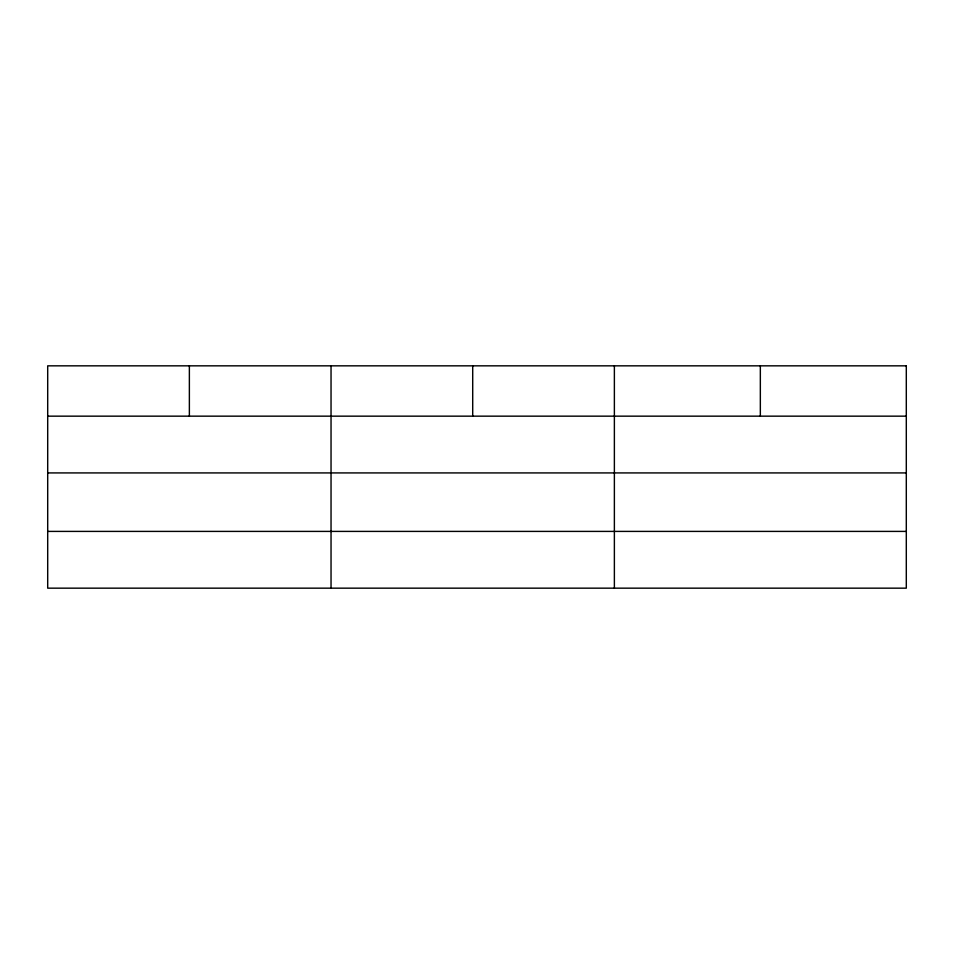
<?xml version="1.0" encoding="UTF-8"?>
<svg xmlns="http://www.w3.org/2000/svg" width="954" height="954" viewBox="0 0 954 954"><rect width="100%" height="100%" fill="white"/><g stroke="black" fill="none" stroke-linecap="round" stroke-linejoin="round"><path stroke-width="1.43" d="M47.7 416.159L906.3 416.159M47.7 472.922L906.3 472.922M47.7 531.402L906.3 531.402M760.338 365.835L760.338 416.159M614.376 365.835L614.376 588.165M472.707 365.835L472.707 416.159M331.038 365.835L331.038 588.165M189.369 365.835L189.369 416.159M906.3 365.835L47.7 365.835L47.7 588.165L906.3 588.165L906.3 365.835"/></g></svg>
